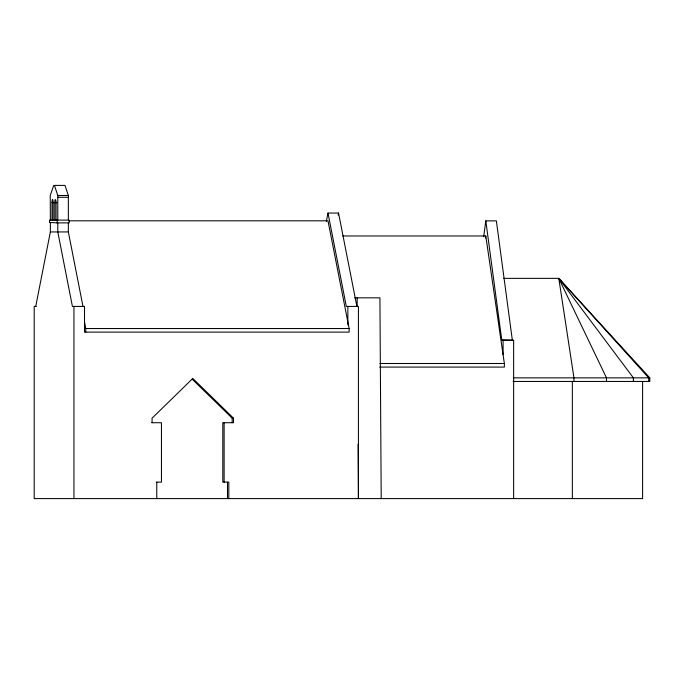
<?xml version="1.0" encoding="UTF-8"?>
<svg xmlns="http://www.w3.org/2000/svg" width="684" height="684" viewBox="0 0 684 684"><rect width="100%" height="100%" fill="white"/><g stroke="black" fill="none" stroke-linecap="round" stroke-linejoin="round"><path stroke-width="1.03" d="M483.691 236.732L485.811 220.872L496.37 220.872L512.342 340.085L513.641 340.401L513.641 498.593M485.486 238.075L485.794 235.98L342.829 235.98M35.73 306.423L50.368 231.936L50.368 222.48L49.53 222.48L49.53 220.111L69.178 220.111L69.178 222.89L57.08 222.89M326.353 221.342L327.987 213.049L338.546 213.049L356.886 306.423M338.135 215.118L338.546 213.049M52.01 220.111L52.01 202.686L54.121 202.686M54.771 220.111L54.771 202.686L56.883 202.686M68.904 220.812L327.987 220.812L349.148 328.542L349.148 332.116L84.508 332.116L84.508 306.423L72.418 306.423L57.789 231.936L57.789 222.89L49.658 222.48M50.368 231.936L68.349 231.936L82.978 306.423M503.783 278.362L558.802 278.362L649.8 377.859L649.8 381.441L513.094 381.441M354.739 297.831L379.919 297.831L381.21 498.593M36.312 306.423L34.2 306.423L34.2 498.593L642.601 498.593L642.601 381.441M84.508 321.993L85.799 328.542L349.148 328.542M485.811 220.872L501.774 340.085L512.342 340.085M501.774 340.085L513.641 340.401M379.919 363.503L504.364 363.503L504.364 367.086L379.697 367.086M513.333 377.859L649.8 377.859M192.213 379.192L232.184 418.18L233.509 418.18L233.509 422.721L222.796 422.721L222.796 482.126L228.815 482.126L228.815 498.593M151.78 422.721L161.458 422.721L161.458 482.126L156.371 482.126M233.509 418.18L192.794 378.457L152.07 418.18L152.07 422.721M562.068 282.543L558.802 278.362L573.962 377.859L573.962 381.441M560.281 281.184L558.802 278.362L648.723 377.859L648.723 381.441M68.349 195.47L64.997 185.407L53.737 185.407L50.24 195.47L50.368 220.111M54.438 185.407L57.789 195.47L68.477 195.47L68.477 197.274L57.789 197.274L57.789 220.111M327.987 213.049L346.326 306.423L358.425 306.423L358.425 498.593L358.074 444.13M485.794 235.98L504.364 363.503M357.133 297.831L357.193 306.372M633.384 381.441L633.384 377.859L558.802 278.362L606.494 377.859L606.494 381.441M572.354 381.441L572.354 498.593M503.082 340.401L503.082 354.671M347.857 306.423L347.857 324.797M232.184 418.18L232.184 422.721M227.49 482.126L227.49 498.593M224.121 422.721L224.121 482.126M156.764 482.126L156.764 498.593M85.799 328.542L85.799 332.116M73.949 306.423L73.949 498.593M68.349 197.274L68.349 220.111M68.349 222.89L68.349 231.936M57.918 195.47L57.918 197.274M57.208 220.111L57.208 222.89M56.054 220.111L56.054 202.686A3.617 0.65 -90 0 0 55.413 199.591A3.617 0.65 -90 0 0 54.771 202.686M53.164 220.111L53.164 202.686A3.223 0.581 -90 0 0 52.582 199.471A3.223 0.581 -90 0 0 52.01 202.686"/></g></svg>
